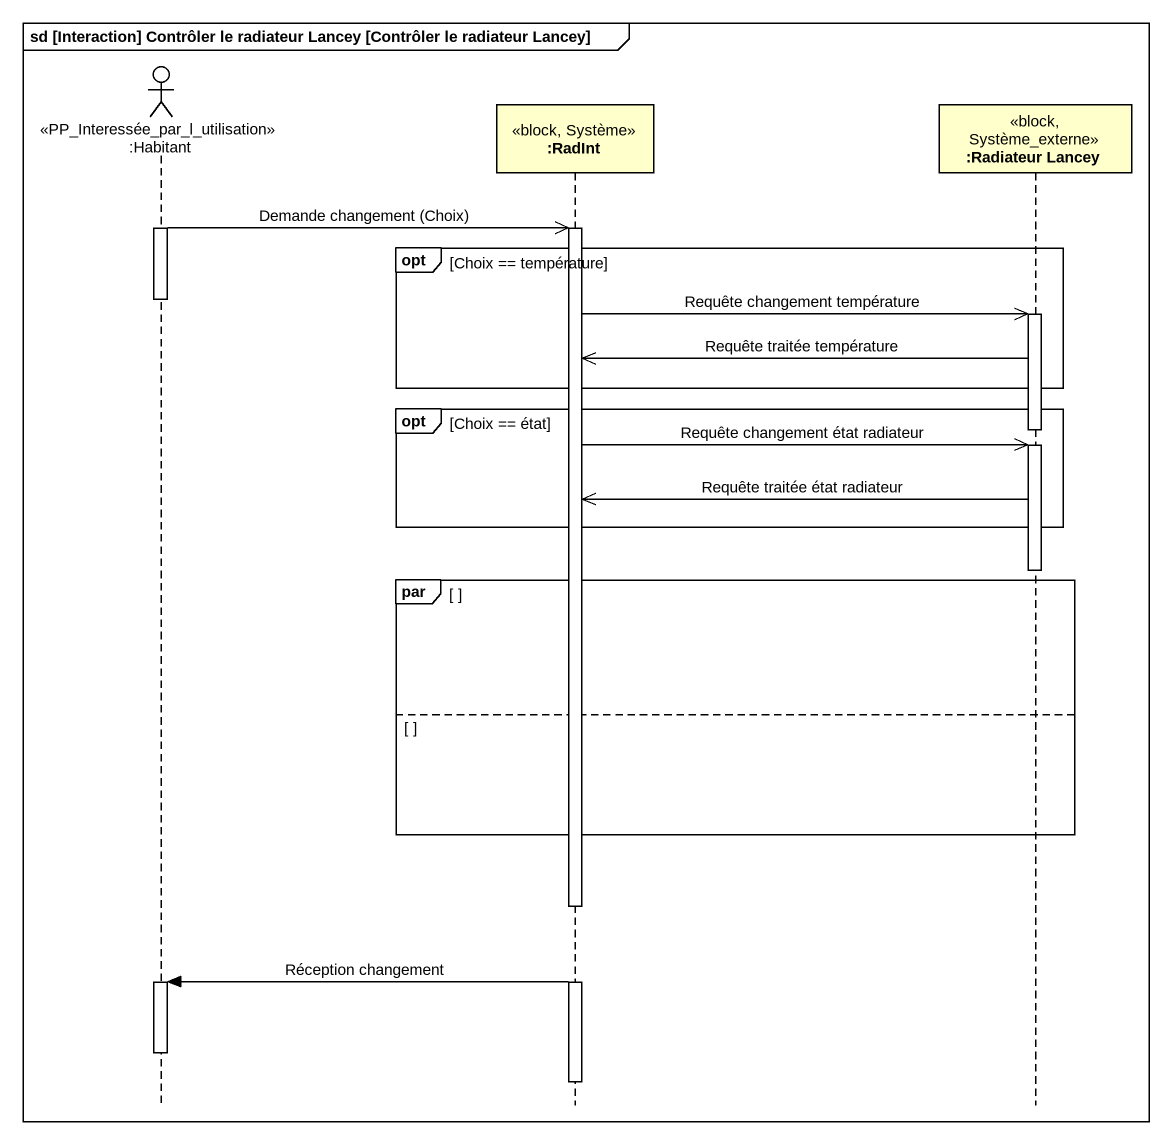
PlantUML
@startuml
mainframe sd [Interaction] Contrôler le radiateur Lancey [Contrôler le radiateur Lancey]
hide footbox
actor ":Habitant" as Habitant <<PP_Interessée_par_l_utilisation>>
participant ":RadInt" as RadInt <<block, Système>>
participant ":Radiateur Lancey" as Radiateur_Lancey <<block, Système_externe>>

activate Habitant
Habitant ->> RadInt : Demande changement (Choix)
activate RadInt
opt Choix == température
  deactivate Habitant
  RadInt ->> Radiateur_Lancey : Requête changement température
  activate Radiateur_Lancey
  Radiateur_Lancey ->> RadInt : Requête traitée température
end
opt Choix == état
  deactivate Radiateur_Lancey
  RadInt ->> Radiateur_Lancey : Requête changement état radiateur
  activate Radiateur_Lancey
  Radiateur_Lancey ->> RadInt : Requête traitée état radiateur
end
deactivate Radiateur_Lancey
par
else
end
RadInt -> Habitant : Réception changement
activate Habitant
deactivate Habitant
deactivate RadInt
@enduml
